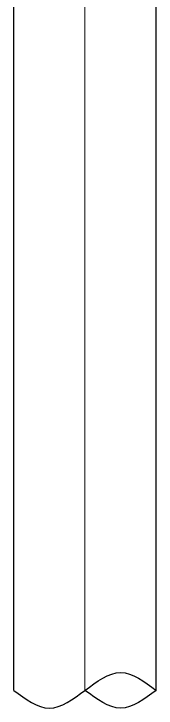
# Model space of a CAD drawing. Extents: x 1767995 to 4174245, y 542814 to 862564.
# Drawn here: x 2117621 to 2118251, y 578287 to 581362 of the extents above; entities that cross this region are included whole.
import ezdxf

# ---------------------------------------------------------------- set-up
doc = ezdxf.new("R2010")
doc.units = 0
doc.header["$LTSCALE"] = 3500
doc.linetypes.add('CENTER', pattern=[2, 1.25, -0.25, 0.25, -0.25])
doc.layers.add('1粗实线', color=1, linetype='Continuous', lineweight=30)
doc.layers.add('3中心线', color=6, linetype='CENTER', lineweight=18)
doc.layers.add('M_Prof', color=2, linetype='Continuous')

# ---------------------------------------------------------------- blocks, each defined once
blk = doc.blocks.new('sdfsdf43')
at = {"layer": '1粗实线'}
for p, q in [((6471062, 1534998.9), (6471062, 1543510.2)), ((6471692, 1534998.9), (6471692, 1543510.2))]:
    blk.add_line(p, q, dxfattribs=at)
at = {"layer": '3中心线'}
blk.add_line((6471377, 1534998.9), (6471377, 1543510.2), dxfattribs=at)
at = {"layer": 'M_Prof'}
for points in [[(6471062, 1534998.9), (6471219.5, 1534920.1), (6471377, 1534998.9), (6471534.5, 1535077.6), (6471692, 1534998.9)], [(6471692, 1534998.9), (6471534.5, 1534920.1), (6471377, 1534998.9)]]:
    blk.add_spline(points, degree=3, dxfattribs=at)

msp = doc.modelspace()

# ---------------------------------------------------------------- block references
at = {"layer": '3中心线'}
msp.add_blockref('sdfsdf43', (-4353441.3, -956633.6), dxfattribs=at)

doc.saveas('drawing.dxf')
